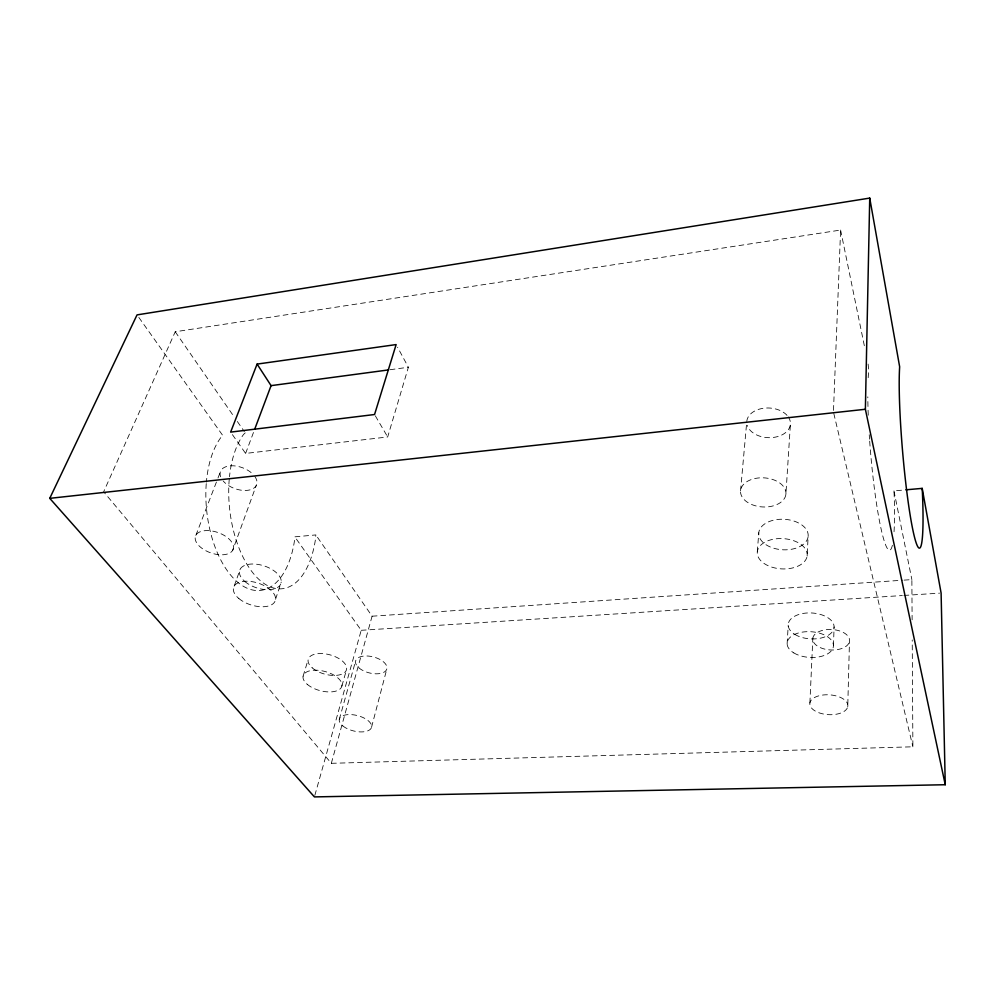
<?xml version="1.0" encoding="UTF-8"?>
<svg xmlns="http://www.w3.org/2000/svg" width="995" height="995" viewBox="0 0 995 995"><rect width="100%" height="100%" fill="white"/><g stroke="black" fill="none" stroke-linecap="round" stroke-linejoin="round"><path stroke-width="0.75" stroke-dasharray="4.97 3.73" d="M847.752 706.699A19.054 9.925 3.7 0 0 821.198 695.281A19.054 9.925 3.7 0 0 817.579 712.221A19.054 9.925 3.7 0 0 847.752 706.699L849.469 641.526A18.42 10.248 3 0 0 823.785 630.071A18.42 10.248 3 0 0 820.266 647.608A18.42 10.248 3 0 0 849.469 641.526M833.449 645.631L834.096 626.925M833.499 410.413L840.601 230.056L175.232 331.758L103.654 491.804L331.323 763.314L912.888 746.797L912.228 639.972M809.893 702.967L812.84 638.143M807.132 556.056A25.012 15.149 3.5 0 0 771.697 539.588A25.012 15.149 3.5 0 0 767.891 565.608A25.012 15.149 3.5 0 0 807.132 556.056L808.102 536.778A24.751 15.261 3.3 0 0 773.04 520.31A24.751 15.261 3.3 0 0 769.259 546.529A24.751 15.261 3.3 0 0 808.102 536.778M787.132 643.815L788.214 625.258M785.901 494.353A22.748 14.564 3.6 0 0 753.426 478.881A22.748 14.564 3.6 0 0 750.417 503.955A22.748 14.564 3.6 0 0 785.901 494.353L790.378 424.566M206.251 483.632A83.655 44.34 83.4 0 0 242.195 585.57A83.655 44.34 83.4 0 0 294.545 540.297L294.794 536.84L315.838 534.924L315.602 538.394A84.165 43.37 83.5 0 1 263.687 583.257A84.165 43.37 83.5 0 1 229.335 478.197M757.294 551.864L758.787 532.723M740.554 490.809L746.785 421.457A21.865 14.838 2.8 0 1 763.401 408.273A21.865 14.838 2.8 0 1 787.393 415.748M371.57 727.146L386.893 668.727M331.323 763.314L372.093 616.203L315.838 534.924M339.27 719.485L355.551 661.202M314.83 795.415L361.21 630.295L294.794 536.84M341.857 686.115L346.546 669.523M232.395 434.616L245.603 453.421L387.677 436.967L408.373 367.267L397.577 347.255M303.089 676.227L308.114 659.673M275.553 599.264L281.237 582.1M234.173 586.13L240.255 569.003M232.73 550.223A19.937 10.783 19.2 0 0 209.783 530.708A19.937 10.783 19.2 0 0 200.505 547.175A19.937 10.783 19.2 0 0 232.73 550.223L256.175 485.61M245.603 453.421L253.737 431.793M195.841 535.385L217.432 479.441M217.992 477.998L220.766 470.834M245.205 432.875L243.489 434.529A84.165 43.37 83.5 0 0 229.484 476.742M390.065 369.717L408.373 367.267M894.032 531.74A96.913 10.435 85 0 0 894.169 495.012L893.958 490.896L904.355 489.963M372.093 616.203L902.552 580.222M904.107 580.122L911.868 579.6L912.116 619.848M361.21 630.295L902.341 595.545M903.895 595.445L939.554 593.157M138.827 317.405L222.83 435.586L221.064 437.253A83.655 44.34 83.4 0 0 206.375 482.165M175.232 331.758L233.837 416.445M237.332 421.494L244.335 431.606M375.326 415.835L387.677 436.967M833.798 413.472L912.888 746.797M840.601 230.056L864.356 345.8M868.113 364.07L868.734 370.476A96.913 10.435 85 0 0 868.15 378.585M893.958 490.896L911.868 579.6M788.289 416.917A21.865 14.838 2.8 0 1 775.615 437.079A21.865 14.838 2.8 0 1 747.22 425.325M254.832 476.468A19.228 11.119 20 0 1 248.041 490.261A19.228 11.119 20 0 1 223.228 481.058M220.616 476.792A19.228 11.119 20 0 1 229.671 465.896A19.228 11.119 20 0 1 252.009 473.346M892.378 545.297A96.913 10.435 85 0 1 869.642 440.623M869.543 439.143A96.913 10.435 85 0 1 869.244 434.728M868.249 415.213A96.913 10.435 85 0 1 867.814 396.843M342.865 725.964A16.604 7.923 14.1 0 0 370.6 729.012A16.604 7.923 14.1 0 0 352.852 714.746A16.604 7.923 14.1 0 0 342.865 725.964M358.934 667.881A16.119 8.246 14.3 0 0 385.911 670.68A16.119 8.246 14.3 0 0 368.871 656.115A16.119 8.246 14.3 0 0 358.934 667.881M238.85 598.517A21.865 11.48 17.6 0 0 274.583 602.087A21.865 11.48 17.6 0 0 249.919 581.378A21.865 11.48 17.6 0 0 238.85 598.517M307.219 684.311A20.012 9.888 15.1 0 0 340.613 688.428A20.012 9.888 15.1 0 0 319.644 670.443A20.012 9.888 15.1 0 0 307.219 684.311M793.811 652.907A23.196 12.86 3.6 0 0 832.616 648.927A23.196 12.86 3.6 0 0 804.42 631.85A23.196 12.86 3.6 0 0 793.811 652.907M312.181 667.819A19.838 10 15.2 0 0 345.302 671.861A19.838 10 15.2 0 0 324.581 653.777A19.838 10 15.2 0 0 312.181 667.819M244.82 581.478A21.654 11.592 17.7 0 0 280.254 584.948A21.654 11.592 17.7 0 0 255.914 564.153A21.654 11.592 17.7 0 0 244.82 581.478M794.831 634.4A22.972 12.972 3.4 0 0 833.275 630.258A22.972 12.972 3.4 0 0 805.353 613.131A22.972 12.972 3.4 0 0 794.831 634.4"/><path stroke-width="1.49" d="M945.25 784.732L865.376 409.268L869.729 198.092L137.036 314.893L49.75 498.346L314.42 796.908L945.25 784.732L941.108 593.057L922.191 488.371L905.848 489.826M254.819 428.907L271.075 385.637L257.096 364.095L396.134 344.581L374.555 414.517L230.629 432.116L257.096 364.095M271.075 385.637L388.547 369.916M49.75 498.346L865.376 409.268M869.729 198.092L899.654 366.807A97.609 8.545 85.1 0 0 911.42 522.537A97.609 8.545 85.1 0 0 922.415 492.525L922.191 488.371"/></g></svg>
